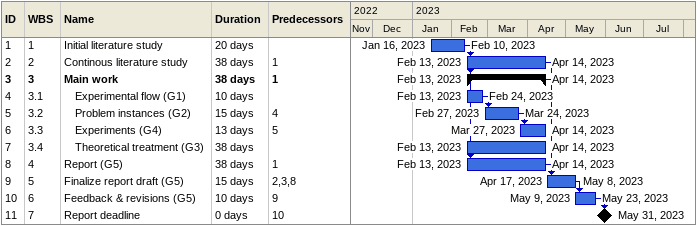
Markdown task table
| ID | WBS | Task | Duration | Start | Finish | Predecessors |
|---|---|---|---|---|---|---|
| 1 | 1 | Initial literature study | 20d | 2023-01-16 | 2023-02-10 |  |
| 2 | 2 | Continous literature study | 38d | 2023-02-13 | 2023-04-14 | 1 |
| 3 | 3 | **Main work** | 38d | 2023-02-13 | 2023-04-14 | 1 |
| 4 | 3.1 | Experimental flow (G1) | 10d | 2023-02-13 | 2023-02-24 |  |
| 5 | 3.2 | Problem instances (G2) | 15d | 2023-02-27 | 2023-03-24 | 4 |
| 6 | 3.3 | Experiments (G4) | 13d | 2023-03-27 | 2023-04-14 | 5 |
| 7 | 3.4 | Theoretical treatment (G3) | 38d | 2023-02-13 | 2023-04-14 |  |
| 8 | 4 | Report (G5) | 38d | 2023-02-13 | 2023-04-14 | 1 |
| 9 | 5 | Finalize report draft (G5) | 15d | 2023-04-17 | 2023-05-08 | 2, 3, 8 |
| 10 | 6 | Feedback & revisions (G5) | 10d | 2023-05-09 | 2023-05-23 | 9 |
| 11 | 7 | Report deadline | 0d | 2023-05-31 | 2023-05-31 | 10 |
